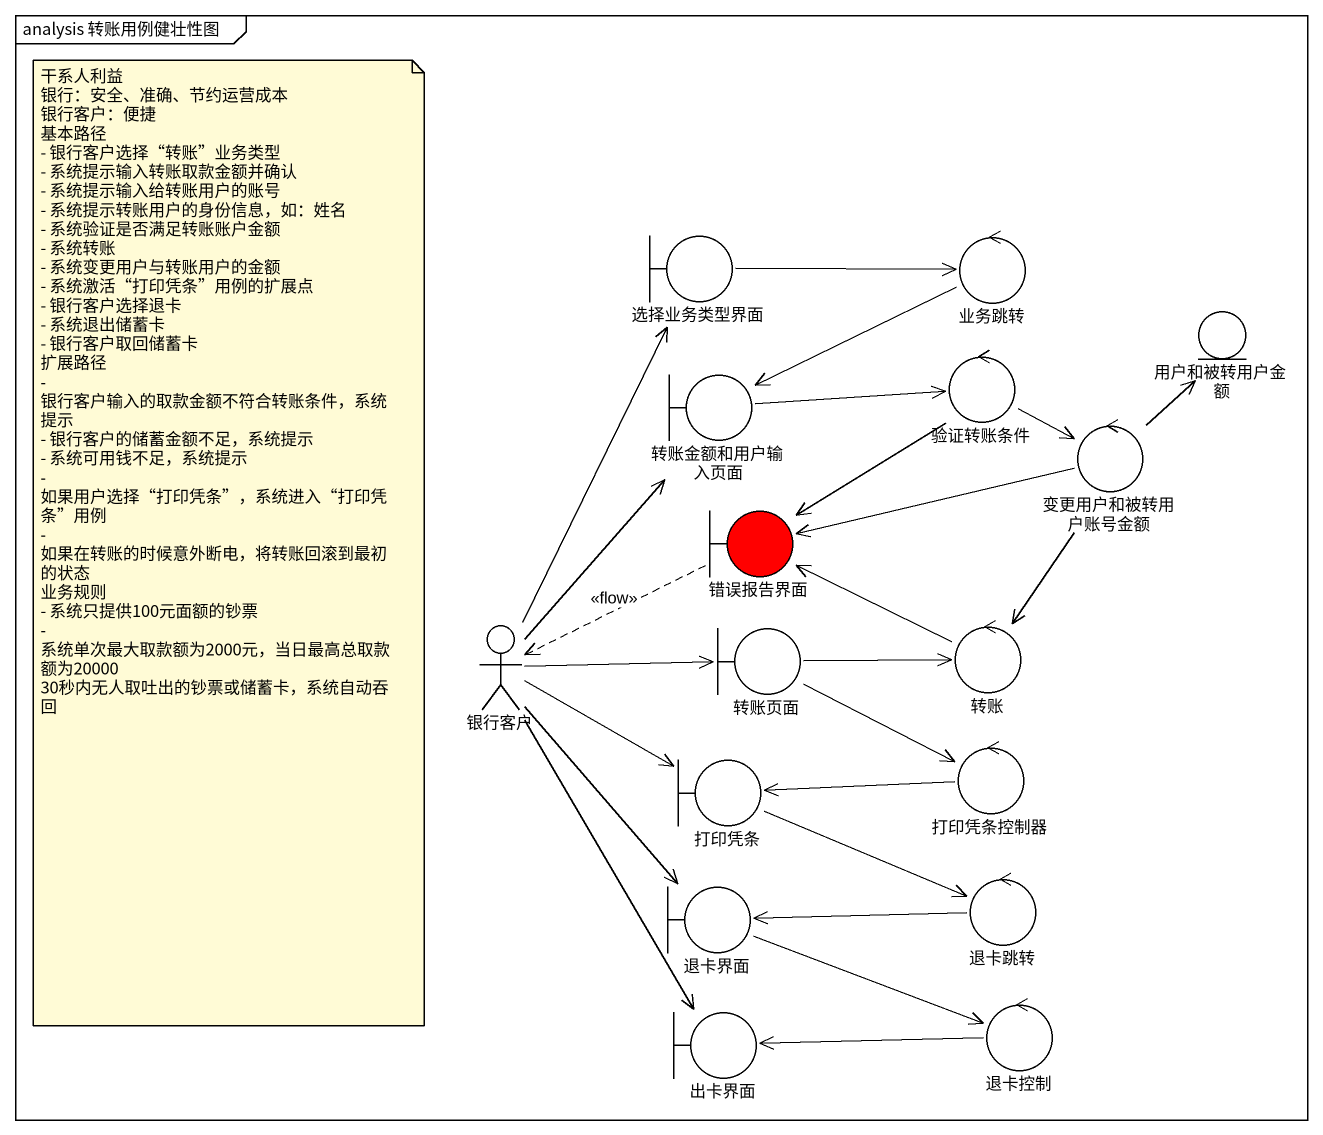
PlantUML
@startuml
mainframe analysis 转账用例健壮性图
boundary 选择业务类型界面
control 业务跳转
entity 用户和被转用户金额
boundary 转账金额和用户输入页面
control 验证转账条件
control 变更用户和被转用户账号金额
boundary 错误报告界面 #FF0000
actor 银行客户
boundary 转账页面
control 转账
boundary 打印凭条
control 打印凭条控制器
boundary 退卡界面
control 退卡跳转
boundary 出卡界面
control 退卡控制
选择业务类型界面 -right-> 业务跳转
业务跳转 -left-> 转账金额和用户输入页面
转账金额和用户输入页面 -right-> 验证转账条件
验证转账条件 --> 变更用户和被转用户账号金额
验证转账条件 --> 错误报告界面
变更用户和被转用户账号金额 -up-> 用户和被转用户金额
变更用户和被转用户账号金额 -left-> 错误报告界面
变更用户和被转用户账号金额 --> 转账
错误报告界面 .left.> 银行客户 : <<flow>>
银行客户 -up-> 选择业务类型界面
银行客户 -up-> 转账金额和用户输入页面
银行客户 -right-> 转账页面
银行客户 -right-> 打印凭条
银行客户 --> 退卡界面
银行客户 --> 出卡界面
转账页面 -right-> 转账
转账页面 -right-> 打印凭条控制器
转账 -left-> 错误报告界面
打印凭条 -right-> 退卡跳转
打印凭条控制器 -left-> 打印凭条
退卡界面 -right-> 退卡控制
退卡跳转 -left-> 退卡界面
退卡控制 -left-> 出卡界面
note as N1
  干系人利益
  银行：安全、准确、节约运营成本
  银行客户：便捷
  基本路径
  - 银行客户选择“转账”业务类型
  - 系统提示输入转账取款金额并确认
  - 系统提示输入给转账用户的账号
  - 系统提示转账用户的身份信息，如：姓名
  - 系统验证是否满足转账账户金额
  - 系统转账
  - 系统变更用户与转账用户的金额
  - 系统激活“打印凭条”用例的扩展点
  - 银行客户选择退卡
  - 系统退出储蓄卡
  - 银行客户取回储蓄卡
  扩展路径
  - 银行客户输入的取款金额不符合转账条件，系统提示
  - 银行客户的储蓄金额不足，系统提示
  - 系统可用钱不足，系统提示
  - 如果用户选择“打印凭条”，系统进入“打印凭条”用例
  - 如果在转账的时候意外断电，将转账回滚到最初的状态
  业务规则
  - 系统只提供100元面额的钞票
  - 系统单次最大取款额为2000元，当日最高总取款额为20000
  30秒内无人取吐出的钞票或储蓄卡，系统自动吞回
end note
@enduml
